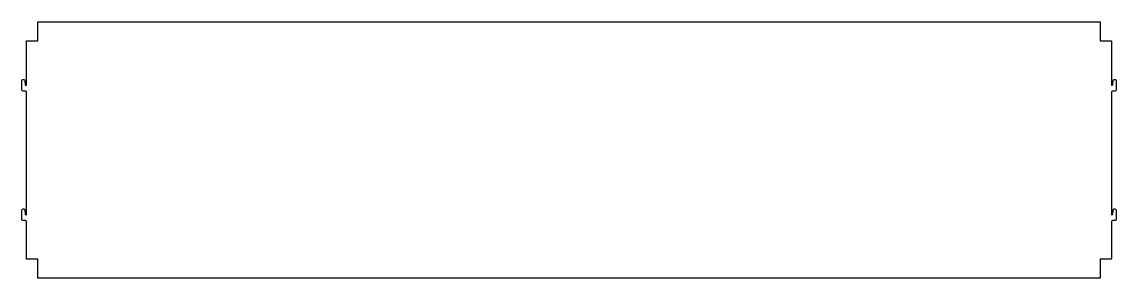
# Model space of a CAD drawing. Extents: x -938 to 938, y -220 to 220.
import ezdxf

# ---------------------------------------------------------------- set-up
doc = ezdxf.new("R2010")
doc.units = 0
doc.header["$MEASUREMENT"] = 0
doc.layers.get('0').update_dxf_attribs({"linetype": 'CONTINUOUS'})

msp = doc.modelspace()

# ---------------------------------------------------------------- linework, layer by layer
at = {"color": 7, "linetype": 'CONTINUOUS'}
msp.add_lwpolyline([(928.5, -187.3), (910.3, -187.3), (910.3, -219.5), (-910.3, -219.5), (-910.3, -187.3), (-928.5, -187.3, -0.414214), (-929.5, -186.3), (-929.5, -123, 0.414214), (-931.5, -121), (-935.5, -121, -0.414214), (-937.5, -119), (-937.5, -103, -0.414214), (-935.5, -101), (-934.3, -101, -0.385314), (-932.3, -102.8), (-931.6, -110.1, 0.385314), (-930.6, -111), (-930.5, -111, 0.414214), (-929.5, -110), (-929.5, 99, 0.414214), (-931.5, 101), (-935.5, 101, -0.414214), (-937.5, 103), (-937.5, 119, -0.414214), (-935.5, 121), (-934.3, 121, -0.385314), (-932.3, 119.2), (-931.6, 111.9, 0.385314), (-930.6, 111), (-930.5, 111, 0.414214), (-929.5, 112), (-929.5, 187.3), (-910.3, 187.3), (-910.3, 218.5, -0.414214), (-909.3, 219.5), (910.3, 219.5), (910.3, 187.3), (928.5, 187.3, -0.414214), (929.5, 186.3), (929.5, 112, 0.414214), (930.5, 111), (930.6, 111, 0.385314), (931.6, 111.9), (932.3, 119.2, -0.385314), (934.3, 121), (935.5, 121, -0.414214), (937.5, 119), (937.5, 103, -0.414214), (935.5, 101), (931.5, 101, 0.414214), (929.5, 99), (929.5, -110, 0.414214), (930.5, -111), (930.6, -111, 0.385314), (931.6, -110.1), (932.3, -102.8, -0.385314), (934.3, -101), (935.5, -101, -0.414214), (937.5, -103), (937.5, -119, -0.414214), (935.5, -121), (931.5, -121, 0.414214), (929.5, -123), (929.5, -186.3, -0.414214)], format="xyb", close=True, dxfattribs=at)

doc.saveas('drawing.dxf')
